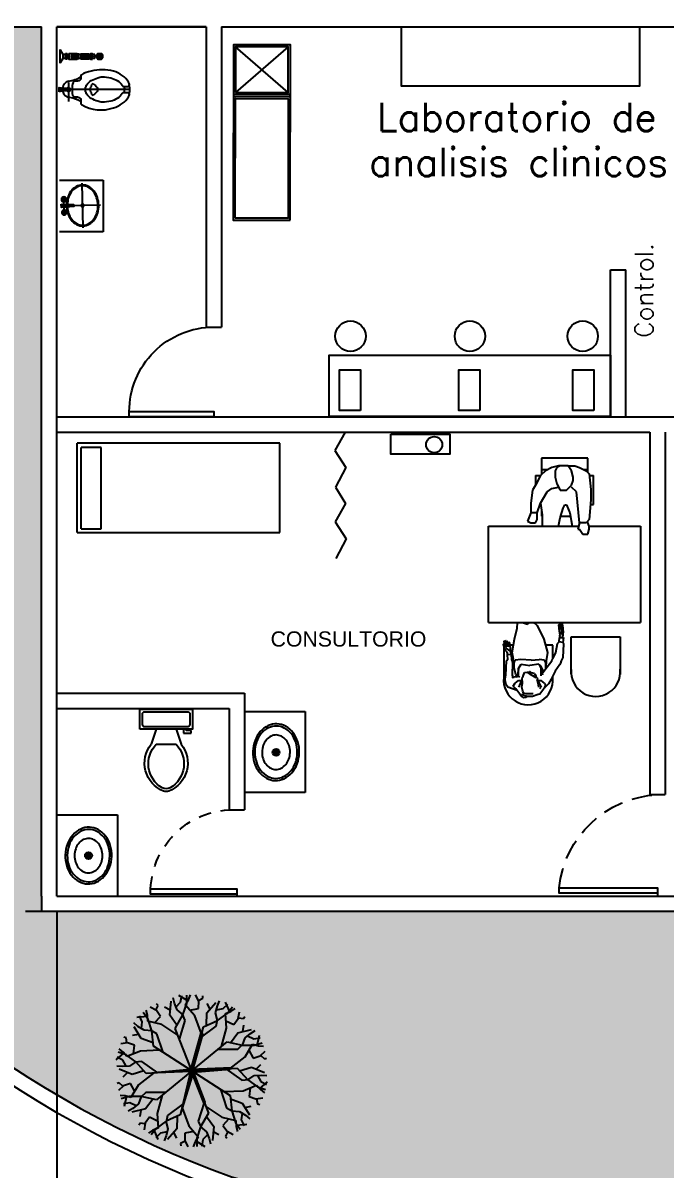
# Model space of a CAD drawing. Header units: millimetres. Extents: x -1615 to -538, y 177 to 397.
# Drawn here: x -808.91 to -802.57, y 243.44 to 254.74 of the extents above; entities that cross this region are included whole.
import ezdxf
from ezdxf.enums import TextEntityAlignment as Align

# ---------------------------------------------------------------- set-up
doc = ezdxf.new("R2010")
doc.units = ezdxf.units.MM
for name, pattern in [('DASHDOT', [1, 0.5, -0.25, 0, -0.25]), ('HIDDEN2', [0.1875, 0.125, -0.0625]), ('OCULTA2', [0.3, 0.2, -0.1])]:
    doc.linetypes.add(name, pattern=pattern)
for name, color, linetype in [('010', 6, 'Continuous'), ('AUX', 8, 'Continuous'), ('EJES', 4, 'DASHDOT'), ('LOCALES', 2, 'Continuous'), ('MOB', 7, 'Continuous'), ('MUEB', 251, 'Continuous'), ('MUEBLES', 9, 'Continuous'), ('MUROS', 1, 'Continuous'), ('MUROS2', 9, 'Continuous'), ('P-1', 1, 'Continuous'), ('TEX', 2, 'Continuous'), ('VENT', 4, 'Continuous')]:
    doc.layers.add(name, color=color, linetype=linetype)
doc.layers.add('nom-esp', color=7, linetype='Continuous', lineweight=20)
doc.styles.add('ROMANS', font='ROMANS.shx')
doc.styles.get("Standard").update_dxf_attribs({"font": 'stylu.ttf'})

# ---------------------------------------------------------------- blocks, each defined once
blk = doc.blocks.new('OVALIN')
for p, q in [((0, -0.482), (0, 0)), ((0.11, -0.04), (-0.11, -0.04)), ((0.27, -0.267), (-0.27, -0.267))]:
    blk.add_line(p, q)
blk.add_lwpolyline([(0.017, -0.071, -0.057947), (0.094, -0.084, -0.080358), (0.171, -0.123, -0.109726), (0.229, -0.189, -0.129522), (0.25, -0.266, -0.129491), (0.229, -0.343, -0.109705), (0.171, -0.409, -0.080358), (0.094, -0.448, -0.070455), (0, -0.462, -0.070437), (-0.094, -0.448, -0.080344), (-0.171, -0.409, -0.109805), (-0.23, -0.343, -0.12938), (-0.25, -0.266, -0.129412), (-0.23, -0.189, -0.109828), (-0.171, -0.123, -0.080344), (-0.094, -0.084, -0.058052), (-0.017, -0.071, -0.05693)], format="xyb")
at = {"elevation": 0.472}
blk.add_lwpolyline([(0.016, -0.081, -0.057902), (0.091, -0.094, -0.080358), (0.165, -0.131, -0.109781), (0.221, -0.194, -0.129604), (0.24, -0.266, -0.129578), (0.221, -0.338, -0.109763), (0.165, -0.401, -0.080358), (0.091, -0.438, -0.070455), (0, -0.452, -0.070437), (-0.091, -0.438, -0.080344), (-0.165, -0.401, -0.109849), (-0.221, -0.338, -0.129486), (-0.24, -0.266, -0.129512), (-0.221, -0.194, -0.109867), (-0.165, -0.131, -0.080344), (-0.091, -0.094, -0.058006), (-0.016, -0.081, -0.05693)], format="xyb", dxfattribs=at)
for points in [[(-0.105, -0.04, 0.119733), (-0.08, -0.065, 0.119733), (-0.055, -0.04, 0.119733), (-0.08, -0.014, 0.119733)], [(0.105, -0.04, -0.119733), (0.08, -0.065, -0.119733), (0.055, -0.04, -0.119733), (0.08, -0.014, -0.119733)]]:
    blk.add_lwpolyline(points, format="xyb", close=True)
blk.add_lwpolyline([(-0.02, -0.007), (-0.013, -0.157), (0.012, -0.157), (0.02, -0.007)], close=True)
for centre, radius in [((-0.08, -0.04), 0.03), ((-0.08, -0.04), 0.00268), ((0.08, -0.04), 0.03), ((0.08, -0.04), 0.00268), ((0, -0.266, 0.472), 0.0157)]:
    blk.add_circle(centre, radius)
blk = doc.blocks.new('tree_pl01')
at = {"layer": '010'}
for p, q in [((-0.65, 1.67), (-0.625, 1.849)), ((-0.407, 1.786), (-0.492, 1.891)), ((-0.333, 1.709), (-0.405, 1.916)), ((-0.383, 1.766), (-0.201, 1.975)), ((-0.192, 1.794), (-0.272, 1.946)), ((-0.026, 1.814), (-0.039, 1.955)), ((-0.039, 1.625), (-0.026, 1.814)), ((0.182, 1.555), (0.038, 1.891)), ((0.397, 1.892), (0.417, 1.947)), ((0.49, 1.793), (0.397, 1.892)), ((0.478, 1.781), (0.603, 1.912)), ((0.742, 1.733), (0.735, 1.868)), ((0.757, 1.627), (0.82, 1.837)), ((-1.077, 1.4), (-1.17, 1.507)), ((-0.87, 1.38), (-0.843, 1.545)), ((-0.78, 1.712), (-0.796, 1.768)), ((-0.647, 1.687), (-0.78, 1.712)), ((-0.589, 1.488), (-0.65, 1.67)), ((-0.359, 1.515), (-0.589, 1.488)), ((-0.434, 1.336), (-0.286, 1.687)), ((-0.286, 1.687), (-0.407, 1.786)), ((-0.148, 1.454), (-0.333, 1.709)), ((-0.034, 1.707), (-0.192, 1.794)), ((-0.149, 1.456), (-0.039, 1.625)), ((0.086, 1.243), (0.182, 1.555)), ((0.13, 1.676), (0.248, 1.794)), ((0.42, 1.599), (0.478, 1.781)), ((0.623, 1.485), (0.42, 1.599)), ((0.456, 1.384), (0.782, 1.582)), ((0.782, 1.582), (0.742, 1.733)), ((0.75, 1.702), (1.02, 1.764)), ((0.757, 1.312), (0.757, 1.627)), ((0.921, 1.613), (0.946, 1.782)), ((0.998, 1.449), (0.921, 1.613)), ((0.946, 1.386), (1.067, 1.532)), ((1.067, 1.532), (1.14, 1.653)), ((1.083, 1.2), (1.164, 1.556)), ((-1.263, 1.135), (-1.444, 1.26)), ((-1.199, 1.286), (-1.353, 1.362)), ((-1.337, 1.152), (-1.313, 1.427)), ((-1.02, 1.309), (-1.199, 1.286)), ((-0.976, 1.24), (-1.077, 1.4)), ((-0.757, 1.313), (-1.07, 1.5)), ((-0.965, 1.038), (-0.976, 1.24)), ((-0.651, 1.004), (-0.757, 1.313)), ((-0.456, 0.834), (-0.434, 1.336)), ((-0.161, 1.297), (-0.138, 1.473)), ((0.137, 0.879), (-0.161, 1.297)), ((0.154, 1.181), (-0.148, 1.454)), ((0.143, 0.991), (0.456, 1.384)), ((0.654, 1.192), (0.776, 1.321)), ((0.757, 1.313), (0.946, 1.386)), ((0.841, 0.914), (0.757, 1.312)), ((1.112, 1.328), (1.277, 1.354)), ((1.302, 1.095), (1.455, 1.208)), ((1.455, 1.346), (1.504, 1.378)), ((1.472, 1.211), (1.455, 1.346)), ((1.455, 1.208), (1.634, 1.24)), ((-1.627, 0.874), (-1.673, 0.91)), ((-1.504, 0.932), (-1.627, 0.874)), ((-1.496, 0.917), (-1.582, 1.076)), ((-1.369, 1.153), (-1.499, 1.188)), ((-1.341, 0.806), (-1.496, 0.917)), ((-1.213, 1.145), (-1.369, 1.153)), ((-1.17, 0.963), (-1.341, 0.806)), ((-0.964, 1.038), (-1.263, 1.135)), ((-1.126, 0.773), (-1.213, 1.145)), ((-0.882, 0.903), (-0.967, 1.058)), ((-0.559, 0.994), (-0.964, 1.038)), ((-0.396, 0.739), (-0.882, 0.903)), ((0.086, -0.01), (-0.559, 0.994)), ((0.086, -0.01), (0.154, 1.181)), ((0.086, -0.01), (0.841, 0.914)), ((0.649, 0.679), (0.654, 1.192)), ((0.721, 0.766), (1.205, 0.9)), ((0.822, 1.003), (1.083, 1.2)), ((1.205, 0.9), (1.585, 0.868)), ((1.399, 0.884), (1.302, 1.095)), ((1.406, 0.665), (1.591, 0.919)), ((1.585, 0.868), (1.641, 1.014)), ((1.591, 0.919), (1.765, 1.052)), ((1.63, 0.984), (1.884, 0.876)), ((1.641, 1.014), (1.715, 1.127)), ((1.715, 0.812), (1.835, 0.934)), ((-1.504, 0.553), (-1.58, 0.702)), ((-0.849, 0.354), (-1.126, 0.773)), ((0.947, 0.216), (1.252, 0.628)), ((1.239, 0.293), (1.406, 0.665)), ((1.252, 0.628), (1.427, 0.661)), ((1.407, 0.666), (1.602, 0.614)), ((1.602, 0.614), (1.786, 0.66)), ((1.604, 0.382), (1.879, 0.623)), ((1.681, 0.634), (1.715, 0.812)), ((1.786, 0.66), (1.916, 0.716)), ((-1.748, 0.094), (-1.891, 0.331)), ((-1.684, 0.447), (-1.822, 0.479)), ((-1.373, 0.565), (-1.737, 0.532)), ((-1.584, 0.407), (-1.716, 0.284)), ((-1.508, 0.377), (-1.684, 0.447)), ((-1.381, 0.22), (-1.508, 0.377)), ((-1.026, 0.423), (-1.379, 0.221)), ((-1.106, 0.378), (-1.373, 0.565)), ((-0.744, 0.314), (-1.233, 0.16)), ((0.086, -0.01), (-1.026, 0.423)), ((1.277, 0.377), (1.604, 0.382)), ((1.703, 0.469), (1.851, 0.393)), ((-1.775, 0.076), (-1.901, 0.028)), ((-1.679, 0.123), (-1.898, 0.118)), ((-1.716, 0.284), (-1.885, 0.254)), ((-1.643, 0.161), (-1.775, 0.076)), ((-1.379, 0.221), (-1.679, 0.123)), ((-1.355, -0.088), (-1.643, 0.161)), ((-1.502, 0.039), (-1.548, -0.188)), ((-1.233, 0.16), (-1.394, 0.236)), ((0.086, -0.01), (1.239, 0.293)), ((1.055, 0.245), (1.526, 0.069)), ((1.526, 0.069), (1.814, -0.181)), ((1.673, -0.059), (1.719, 0.169)), ((1.719, 0.169), (1.91, 0.17)), ((1.91, 0.17), (2.073, 0.092)), ((1.925, 0.163), (1.99, 0.282)), ((1.99, 0.282), (2.049, 0.28)), ((-1.739, -0.19), (-1.902, -0.111)), ((-1.819, -0.301), (-1.878, -0.299)), ((-1.754, -0.182), (-1.819, -0.301)), ((-1.548, -0.188), (-1.739, -0.19)), ((-0.884, -0.264), (-1.355, -0.088)), ((-0.776, -0.236), (-1.081, -0.648)), ((0.086, -0.01), (-1.068, -0.313)), ((0.086, -0.01), (-0.67, -0.933)), ((0.086, -0.01), (0.017, -1.201)), ((0.019, -0.989), (0.1, -0.013)), ((0.063, -0.05), (0.019, -0.989)), ((0.086, -0.01), (1.197, -0.443)), ((0.086, -0.01), (0.73, -1.013)), ((0.915, -0.333), (1.404, -0.18)), ((1.197, -0.443), (1.55, -0.24)), ((1.404, -0.18), (1.565, -0.255)), ((1.55, -0.24), (1.85, -0.143)), ((1.552, -0.24), (1.679, -0.396)), ((1.814, -0.181), (1.946, -0.096)), ((1.85, -0.143), (2.069, -0.138)), ((1.887, -0.303), (2.056, -0.274)), ((1.919, -0.113), (2.062, -0.35)), ((1.946, -0.096), (2.072, -0.047)), ((-1.433, -0.402), (-1.708, -0.642)), ((-1.532, -0.489), (-1.68, -0.413)), ((-1.106, -0.397), (-1.433, -0.402)), ((-1.068, -0.313), (-1.235, -0.684)), ((1.02, -0.374), (1.297, -0.793)), ((1.277, -0.397), (1.544, -0.585)), ((1.544, -0.585), (1.908, -0.552)), ((1.675, -0.573), (1.751, -0.722)), ((1.679, -0.396), (1.855, -0.467)), ((1.755, -0.427), (1.887, -0.303)), ((1.855, -0.467), (1.993, -0.499)), ((-1.615, -0.68), (-1.745, -0.735)), ((-1.459, -1.004), (-1.713, -0.896)), ((-1.544, -0.831), (-1.664, -0.954)), ((-1.431, -0.633), (-1.615, -0.68)), ((-1.51, -0.653), (-1.544, -0.831)), ((-1.414, -0.888), (-1.47, -1.034)), ((-1.236, -0.685), (-1.431, -0.633)), ((-1.235, -0.684), (-1.42, -0.939)), ((-1.034, -0.92), (-1.414, -0.888)), ((-1.081, -0.648), (-1.256, -0.681)), ((-0.55, -0.786), (-1.034, -0.92)), ((-0.478, -0.699), (-0.483, -1.211)), ((0.034, -0.899), (0.332, -1.316)), ((0.567, -0.759), (1.053, -0.922)), ((0.627, -0.854), (0.605, -1.356)), ((1.297, -0.793), (1.384, -1.164)), ((1.341, -0.983), (1.512, -0.825)), ((1.512, -0.825), (1.667, -0.936)), ((1.675, -0.951), (1.798, -0.894)), ((1.798, -0.894), (1.844, -0.93)), ((-1.42, -0.939), (-1.594, -1.072)), ((-1.47, -1.034), (-1.544, -1.147)), ((-1.131, -1.114), (-1.284, -1.228)), ((-1.228, -0.904), (-1.131, -1.114)), ((-0.651, -1.023), (-0.912, -1.219)), ((-0.67, -0.933), (-0.586, -1.332)), ((0.028, -1.011), (-0.285, -1.404)), ((0.73, -1.013), (1.135, -1.057)), ((0.822, -1.023), (0.928, -1.332)), ((1.053, -0.922), (1.138, -1.078)), ((1.135, -1.057), (1.434, -1.154)), ((1.136, -1.058), (1.147, -1.259)), ((1.384, -1.164), (1.54, -1.173)), ((1.434, -1.154), (1.615, -1.279)), ((1.508, -1.171), (1.484, -1.447)), ((1.54, -1.173), (1.67, -1.208)), ((1.667, -0.936), (1.753, -1.096)), ((-1.284, -1.228), (-1.463, -1.26)), ((-1.284, -1.365), (-1.333, -1.398)), ((-1.301, -1.231), (-1.284, -1.365)), ((-0.941, -1.348), (-1.106, -1.374)), ((-0.912, -1.219), (-0.993, -1.576)), ((-0.775, -1.406), (-0.896, -1.551)), ((-0.827, -1.468), (-0.75, -1.632)), ((-0.586, -1.333), (-0.775, -1.406)), ((-0.285, -1.404), (-0.611, -1.601)), ((-0.483, -1.211), (-0.605, -1.341)), ((-0.586, -1.332), (-0.586, -1.646)), ((0.085, -1.262), (-0.011, -1.575)), ((0.017, -1.201), (0.319, -1.474)), ((0.32, -1.475), (0.21, -1.645)), ((0.332, -1.316), (0.309, -1.493)), ((0.319, -1.474), (0.504, -1.729)), ((0.605, -1.356), (0.457, -1.707)), ((0.928, -1.332), (1.241, -1.52)), ((1.041, -1.4), (1.014, -1.565)), ((1.147, -1.259), (1.248, -1.42)), ((1.191, -1.328), (1.37, -1.306)), ((1.248, -1.42), (1.341, -1.526)), ((1.37, -1.306), (1.524, -1.382)), ((-0.896, -1.551), (-0.969, -1.672)), ((-0.579, -1.722), (-0.849, -1.784)), ((-0.75, -1.632), (-0.775, -1.802)), ((-0.586, -1.646), (-0.649, -1.856)), ((-0.611, -1.601), (-0.571, -1.753)), ((-0.571, -1.753), (-0.564, -1.887)), ((-0.452, -1.505), (-0.249, -1.618)), ((-0.249, -1.618), (-0.307, -1.8)), ((0.041, -1.696), (-0.077, -1.814)), ((-0.011, -1.575), (0.133, -1.911)), ((0.21, -1.645), (0.197, -1.834)), ((0.205, -1.726), (0.363, -1.814)), ((0.554, -1.786), (0.372, -1.994)), ((0.457, -1.707), (0.578, -1.806)), ((0.504, -1.729), (0.576, -1.936)), ((0.53, -1.535), (0.76, -1.508)), ((0.76, -1.508), (0.821, -1.689)), ((0.821, -1.689), (0.796, -1.868)), ((0.818, -1.706), (0.951, -1.732)), ((0.951, -1.732), (0.967, -1.787)), ((-0.307, -1.8), (-0.432, -1.931)), ((-0.319, -1.813), (-0.226, -1.912)), ((-0.226, -1.912), (-0.246, -1.966)), ((0.197, -1.834), (0.21, -1.975)), ((0.363, -1.814), (0.443, -1.965)), ((0.578, -1.806), (0.663, -1.91))]:
    blk.add_line(p, q, dxfattribs=at)
for points in [[(0.119, 0.883), (0.038, 0.025), (0, -1.058)], [(0.05, -1.015), (0.125, -0.05), (1.059, 0.238), (0.107, 0.013), (0.138, 0.889)], [(0, 0), (-0.946, -0.263), (-0.864, -0.288), (0.069, -0.032)], [(0.194, -0.032), (0.939, -0.326), (0.902, -0.357), (0.125, -0.063)]]:
    blk.add_lwpolyline(points, dxfattribs=at)
blk = doc.blocks.new('HJSFLHSDGJHISDKGBGJKFAD')
at = {"layer": 'EJES', "color": 2, "ltscale": 6}
for p, q in [((1073.84, 168.39), (1165.042, 168.39)), ((1092.449, 168.39), (1092.449, 141.621))]:
    blk.add_line(p, q, dxfattribs=at)
blk = doc.blocks.new('A$C31F15ED4')
at = {"layer": 'VENT'}
blk.add_line((0, 0.03), (0, 0), dxfattribs=at)
blk.add_lwpolyline([(0, 0.03), (0.97, 0.03), (0.97, 0.08), (0, 0.08)], close=True, dxfattribs=at)
at = {"layer": 'VENT', "linetype": 'OCULTA2'}
blk.add_arc((-0.051, -0.025), 1.026, 5.8587, 87.1721, dxfattribs=at)
blk = doc.blocks.new('Sink - Oval top')
for p, q in [((-1, 0), (1, 0)), ((0, 1), (0, -1))]:
    blk.add_line(p, q)
at = {"linetype": 'Continuous'}
for points in [[(-12.23, 0.39, 0.117634), (-11.46, -3.36, 0.104469), (-8.88, -6.8, 0.090016), (-5.08, -9.07, 0.08192), (-0.32, -10.02, 0.08192), (4.49, -9.38, 0.090016), (8.42, -7.36, 0.104469), (11.22, -4.09, 0.117634), (12.23, -0.39, 0.117634), (11.46, 3.36, 0.104469), (8.88, 6.8, 0.090016), (5.08, 9.07, 0.08192), (0.32, 10.02, 0.08192), (-4.49, 9.38, 0.090016), (-8.42, 7.36, 0.104469), (-11.22, 4.09, 0.117634)], [(-11.29, 0.16, 0.118622), (-10.52, -3.25, 0.104678), (-8.07, -6.36, 0.089562), (-4.54, -8.37, 0.081185), (-0.13, -9.15, 0.081185), (4.3, -8.49, 0.089562), (7.89, -6.58, 0.104678), (10.42, -3.55, 0.118622), (11.29, -0.16, 0.118622), (10.52, 3.25, 0.104678), (8.07, 6.36, 0.089562), (4.54, 8.37, 0.081185), (0.13, 9.15, 0.081185), (-4.3, 8.49, 0.089562), (-7.89, 6.58, 0.104678), (-10.42, 3.55, 0.118622)], [(-7.42, 0.08, 0.118283), (-6.91, -2.17, 0.104607), (-5.29, -4.21, 0.089718), (-2.97, -5.53, 0.081436), (-0.07, -6.04, 0.081436), (2.84, -5.59, 0.089718), (5.2, -4.33, 0.104607), (6.86, -2.32, 0.118283), (7.42, -0.08, 0.118283), (6.91, 2.17, 0.104607), (5.29, 4.21, 0.089718), (2.97, 5.53, 0.081436), (0.07, 6.04, 0.081436), (-2.84, 5.59, 0.089718), (-5.2, 4.33, 0.104607), (-6.86, 2.32, 0.118283)]]:
    blk.add_lwpolyline(points, format="xyb", close=True, dxfattribs=at)
for radius in [1.5, 1]:
    blk.add_circle((0, 0), radius)
blk = doc.blocks.new('Toilet - top')
for p, q in [((9.5, -6), (9.5, -2)), ((-10, -8.5), (-8, -8.5)), ((-10, -9.5), (-10, -8.5)), ((-8, -8.5), (-8, -8)), ((-7, -8), (-7, -9.5)), ((-4, -8), (-6, -14)), ((4, -8), (6, -14)), ((-7, -9.5), (-10, -9.5)), ((4, -14), (-4, -14))]:
    blk.add_line(p, q)
blk.add_lwpolyline([(10.5, -8), (10.5, 0), (-10.5, 0), (-10.5, -8)], close=True)
for points in [[(-9.5, -2), (-9.5, -6)], [(8.5, -1), (-8.5, -1)], [(-8.5, -7), (8.5, -7)]]:
    blk.add_lwpolyline(points)
for centre, radius, start, end in [((-8.62, -1.88), 0.884, 81.8699, 188.1301), ((8.62, -1.88), 0.884, 351.8699, 98.1301), ((-8.62, -6.12), 0.884, 171.8699, 278.1301), ((8.62, -6.12), 0.884, 261.8699, 8.1301), ((3.52, -21.58), 12.17, 141.4691, 247.9714), ((4.2, -21.82), 11.33, 136.3677, 238.9468), ((-3.52, -21.58), 12.17, 292.0284, 38.5307), ((-4.2, -21.82), 11.33, 301.053, 43.6321), ((0, -27.88), 4, 245.7318, 294.2682), ((0, -29), 4, 254.8605, 285.1395)]:
    blk.add_arc(centre, radius, start, end)
blk = doc.blocks.new('A$C3FDD2C79')
at = {"layer": 'VENT'}
blk.add_line((0, 0.02), (0, 0), dxfattribs=at)
blk.add_lwpolyline([(0, 0.02), (0.85, 0.02), (0.85, 0.07), (0, 0.07)], close=True, dxfattribs=at)
at = {"layer": 'VENT', "linetype": 'HIDDEN2'}
blk.add_arc((0.035, 0.036), 0.815, 2.3785, 92.4407, dxfattribs=at)

msp = doc.modelspace()

# ---------------------------------------------------------------- hatches: boundary and pattern name
at = {"layer": 'MOB'}
h = msp.add_hatch(dxfattribs=at)
h.set_pattern_fill('AR-SAND', color=3, scale=0.03, style=0)
h.set_pattern_definition([(37.5, (-1402.8785, 253.7085), (-0.048001, 1.4682397), [0, -1.15824, 0, -1.2954, 0, -1.23825]), (7.5, (-1402.8785, 253.7085), (1.34857, 2.1504753), [0, -0.62484, 0, -1.04394, 0, -0.40005]), (327.5, (-1403.8158, 253.7085), (2.372977, 0.0043116), [0, -0.381, 0, -1.3716, 0, -1.7907]), (317.5, (-1403.8158, 253.7085), (2.2906694, 0.668788), [0, -0.1905, 0, -0.89916, 0, -1.0287])])
h.paths.add_polyline_path([(-758.837, 347.215), (-812.758, 335.518), (-812.758, 334.673), (-803.9, 334.673), (-803.9, 329.947), (-799.313, 325.307), (-782.89, 325.307), (-782.89, 328.837), (-770.72, 328.837), (-770.72, 325.456), (-758.098, 325.456), (-758.098, 303.87), (-760.597, 303.87), (-760.597, 297.006), (-760.508, 297.006), (-760.508, 296.905), (-758.397, 296.905), (-758.397, 296.975), (-757.997, 296.975), (-757.997, 296.575), (-758.097, 296.575), (-758.097, 283.471), (-757.975, 283.471), (-757.975, 283.071), (-758.375, 283.071), (-758.375, 283.155), (-760.375, 283.155), (-760.375, 283.044), (-760.597, 283.044), (-760.597, 279.854), (-760.455, 279.854), (-760.455, 279.705), (-746.972, 279.705), (-746.972, 272.855), (-749.274, 272.855), (-749.274, 265.205), (-745.307, 265.205), (-745.307, 253.28), (-736.306, 250.855), (-741.501, 261.951)])
h.paths.add_polyline_path([(-804.753, 325.526), (-813.904, 325.526), (-813.904, 323.04), (-804.753, 323.04, 1)])
h.paths.add_polyline_path([(-793.647, 300.355), (-811.904, 300.355, 0.414214), (-813.754, 298.505), (-813.754, 296.366, 0.414214), (-811.904, 294.516), (-809.75, 294.516), (-812.618, 297.384), (-810.638, 299.364), (-808.978, 297.704), (-806.998, 299.684), (-805.338, 298.024), (-803.678, 299.684), (-798.51, 294.516), (-796.147, 294.516), (-796.147, 296.613), (-796.208, 296.613), (-796.208, 297.013), (-795.808, 297.013), (-795.808, 296.905), (-793.688, 296.905), (-793.688, 297.074), (-793.647, 297.074)])
h.paths.add_polyline_path([(-803.388, 289.162), (-812.035, 289.162, 1), (-812.035, 285.962), (-803.388, 285.962, 1)])
h.paths.add_polyline_path([(-799.655, 280.258, 0.414214), (-800.005, 280.608), (-808.772, 280.608), (-808.772, 279.83), (-808.372, 279.83), (-808.372, 279.73), (-805.772, 279.73), (-805.772, 279.83), (-805.372, 279.83), (-805.372, 279.73), (-802.772, 279.73), (-802.772, 279.83), (-802.372, 279.83), (-802.372, 279.73), (-799.772, 279.73), (-799.772, 279.83), (-799.655, 279.83)], flags=17)
h.paths.add_polyline_path([(-808.722, 254.706), (-812.247, 254.706), (-812.247, 274.904), (-810.647, 274.904), (-810.647, 280.608), (-810.904, 280.608, 0.414214), (-813.754, 277.758), (-813.754, 253.219, 0.315329), (-806.85, 243.36), (-785.107, 237.258, 0.496821), (-778.947, 241.928), (-778.947, 245.98), (-808.722, 245.98)])
h.paths.add_polyline_path([(-753.647, 257.705), (-763.747, 257.705), (-763.747, 261.081), (-765.147, 261.081), (-765.147, 257.78, -1), (-770.297, 257.78), (-770.297, 261.081), (-772.147, 261.08), (-772.147, 257.774, 0.413999), (-767.725, 253.355), (-753.647, 253.355)], flags=17)
h.paths.add_polyline_path([(-754.727, 229.822, 0.978274), (-755.051, 228.667), (-737.051, 223.615), (-736.65, 225.175)])
h = msp.add_hatch(dxfattribs=at)
h.set_pattern_fill('GRASS', color=3, scale=0.05, style=0)
h.set_pattern_definition([(90, (-1505.3727, 255.352), (-0.898025, 0.898025), [0.238125, -1.557925]), (45, (-1505.3727, 255.352), (-0.8980256, 0.8980256), [0.238125, -1.031875]), (135, (-1505.3727, 255.352), (-0.8980256, -0.8980256), [0.238125, -1.031875])])
h.paths.add_polyline_path([(-758.837, 347.215), (-812.758, 335.518), (-812.758, 334.673), (-803.9, 334.673), (-803.9, 329.947), (-799.313, 325.307), (-782.89, 325.307), (-782.89, 328.837), (-770.72, 328.837), (-770.72, 325.456), (-758.098, 325.456), (-758.098, 303.87), (-760.597, 303.87), (-760.597, 297.006), (-760.508, 297.006), (-760.508, 296.905), (-758.397, 296.905), (-758.397, 296.975), (-757.997, 296.975), (-757.997, 296.575), (-758.097, 296.575), (-758.097, 283.471), (-757.975, 283.471), (-757.975, 283.071), (-758.375, 283.071), (-758.375, 283.155), (-760.375, 283.155), (-760.375, 283.044), (-760.597, 283.044), (-760.597, 279.854), (-760.455, 279.854), (-760.455, 279.705), (-746.972, 279.705), (-746.972, 272.855), (-749.274, 272.855), (-749.274, 265.205), (-745.307, 265.205), (-745.307, 253.28), (-736.306, 250.855), (-741.501, 261.951)])
h.paths.add_polyline_path([(-804.753, 325.526), (-813.904, 325.526), (-813.904, 323.04), (-804.753, 323.04, 1)])
h.paths.add_polyline_path([(-793.647, 300.355), (-811.904, 300.355, 0.414214), (-813.754, 298.505), (-813.754, 296.366, 0.414214), (-811.904, 294.516), (-809.75, 294.516), (-812.618, 297.384), (-810.638, 299.364), (-808.978, 297.704), (-806.998, 299.684), (-805.338, 298.024), (-803.678, 299.684), (-798.51, 294.516), (-796.147, 294.516), (-796.147, 296.613), (-796.208, 296.613), (-796.208, 297.013), (-795.808, 297.013), (-795.808, 296.905), (-793.688, 296.905), (-793.688, 297.074), (-793.647, 297.074)])
h.paths.add_polyline_path([(-803.388, 289.162), (-812.035, 289.162, 1), (-812.035, 285.962), (-803.388, 285.962, 1)])
h.paths.add_polyline_path([(-799.655, 280.258, 0.414214), (-800.005, 280.608), (-808.772, 280.608), (-808.772, 279.83), (-808.372, 279.83), (-808.372, 279.73), (-805.772, 279.73), (-805.772, 279.83), (-805.372, 279.83), (-805.372, 279.73), (-802.772, 279.73), (-802.772, 279.83), (-802.372, 279.83), (-802.372, 279.73), (-799.772, 279.73), (-799.772, 279.83), (-799.655, 279.83)], flags=17)
h.paths.add_polyline_path([(-808.722, 254.706), (-812.247, 254.706), (-812.247, 274.904), (-810.647, 274.904), (-810.647, 280.608), (-810.904, 280.608, 0.414214), (-813.754, 277.758), (-813.754, 253.219, 0.315329), (-806.85, 243.36), (-785.107, 237.258, 0.496821), (-778.947, 241.928), (-778.947, 245.98), (-808.722, 245.98)])
h.paths.add_polyline_path([(-753.647, 257.705), (-763.747, 257.705), (-763.747, 261.081), (-765.147, 261.081), (-765.147, 257.78, -1), (-770.297, 257.78), (-770.297, 261.081), (-772.147, 261.08), (-772.147, 257.774, 0.413999), (-767.725, 253.355), (-753.647, 253.355)], flags=17)
h.paths.add_polyline_path([(-754.727, 229.822, 0.978274), (-755.051, 228.667), (-737.051, 223.615), (-736.65, 225.175)])

# ---------------------------------------------------------------- linework, layer by layer
for p, q in [((-806.288, 254.506), (-806.809, 254.057)), ((-806.289, 254.056), (-806.808, 254.507))]:
    msp.add_line(p, q)
for points in [[(-803.109, 250.862), (-805.884, 250.862), (-805.884, 251.465), (-803.109, 251.465)], [(-805.577, 250.921), (-805.783, 250.921), (-805.783, 251.321), (-805.577, 251.321)], [(-804.399, 250.921), (-804.606, 250.921), (-804.606, 251.321), (-804.399, 251.321)], [(-803.274, 250.921), (-803.48, 250.921), (-803.48, 251.321), (-803.274, 251.321)]]:
    msp.add_lwpolyline(points, close=True)
for centre in [(-805.675, 251.653), (-804.497, 251.653), (-803.384, 251.653)]:
    msp.add_circle(centre, 0.15)
at = {"layer": 'AUX', "color": 7}
for points in [[(-799.505, 279.83), (-799.505, 280.258, 0.414214), (-800.005, 280.758), (-810.904, 280.758, 0.414214), (-813.904, 277.758), (-813.904, 253.219, 0.315476), (-806.896, 243.217), (-785.148, 237.114, 0.496821), (-778.797, 241.928), (-778.797, 245.98)], [(-799.655, 279.83), (-799.655, 280.258, 0.414214), (-800.005, 280.608), (-810.904, 280.608, 0.414214), (-813.754, 277.758), (-813.754, 253.219, 0.315329), (-806.85, 243.36), (-785.107, 237.258, 0.496821), (-778.947, 241.928), (-778.947, 245.98)]]:
    msp.add_lwpolyline(points, format="xyb", dxfattribs=at)
at = {"layer": 'MOB'}
for p, q in [((-803.109, 252.306), (-802.959, 252.306)), ((-803.109, 250.862), (-803.109, 252.306)), ((-802.959, 250.862), (-802.959, 252.306))]:
    msp.add_line(p, q, dxfattribs=at)
for points in [[(-805.173, 254.706), (-802.825, 254.706), (-802.825, 254.119), (-805.173, 254.119)], [(-806.271, 252.796), (-806.268, 254.526), (-806.828, 254.527), (-806.831, 252.797)], [(-806.809, 254.057), (-806.289, 254.056), (-806.288, 254.506), (-806.808, 254.507)], [(-806.811, 252.817), (-806.809, 253.997), (-806.289, 253.996), (-806.291, 252.816)]]:
    msp.add_lwpolyline(points, close=True, dxfattribs=at)
msp.add_lwpolyline([(-806.829, 254.037), (-806.829, 254.017), (-806.269, 254.016), (-806.269, 254.036), (-806.829, 254.037)], dxfattribs=at)
at = {"layer": 'MUEB'}
for p, q in [((-805.726, 250.706), (-805.829, 250.526)), ((-806.372, 250.597), (-808.372, 250.597)), ((-808.372, 249.717), (-808.372, 250.597)), ((-808.133, 250.554), (-808.333, 250.554)), ((-808.333, 249.754), (-808.333, 250.554)), ((-808.133, 249.754), (-808.133, 250.554)), ((-806.372, 249.717), (-806.372, 250.597)), ((-805.829, 250.526), (-805.72, 250.358)), ((-803.335, 250.45), (-803.791, 250.45)), ((-803.791, 250.45), (-803.791, 250.287)), ((-803.335, 250.31), (-803.335, 250.45)), ((-805.72, 250.358), (-805.823, 250.165)), ((-803.752, 250.326), (-803.801, 250.278)), ((-803.733, 250.336), (-803.791, 250.336)), ((-803.688, 250.358), (-803.752, 250.326)), ((-803.624, 250.374), (-803.688, 250.358)), ((-803.64, 250.358), (-803.656, 250.326)), ((-803.656, 250.326), (-803.656, 250.262)), ((-803.608, 250.374), (-803.64, 250.358)), ((-803.528, 250.374), (-803.624, 250.374)), ((-803.495, 250.326), (-803.528, 250.374)), ((-803.528, 250.374), (-803.463, 250.374)), ((-803.479, 250.262), (-803.495, 250.326)), ((-803.463, 250.374), (-803.415, 250.358)), ((-803.415, 250.358), (-803.351, 250.326)), ((-803.335, 250.336), (-803.371, 250.336)), ((-803.351, 250.326), (-803.319, 250.294)), ((-803.849, 250.279), (-803.8, 250.279)), ((-803.849, 250.279), (-803.849, 250.182)), ((-803.801, 250.278), (-803.849, 250.182)), ((-803.656, 250.262), (-803.64, 250.198)), ((-803.495, 250.182), (-803.479, 250.23)), ((-803.479, 250.23), (-803.479, 250.262)), ((-803.319, 250.294), (-803.303, 250.142)), ((-803.317, 250.279), (-803.278, 250.279)), ((-803.278, 249.994), (-803.278, 250.279)), ((-805.823, 250.165), (-805.723, 250.001)), ((-803.881, 250.133), (-803.897, 250.005)), ((-803.849, 250.182), (-803.881, 250.133)), ((-803.801, 250.005), (-803.736, 250.117)), ((-803.736, 250.117), (-803.688, 250.149)), ((-803.688, 250.149), (-803.624, 250.165)), ((-803.64, 250.198), (-803.608, 250.133)), ((-803.608, 250.133), (-803.544, 250.133)), ((-803.544, 250.133), (-803.495, 250.182)), ((-803.447, 250.117), (-803.495, 250.165)), ((-803.415, 249.812), (-803.447, 250.117)), ((-803.303, 250.142), (-803.303, 250.037)), ((-805.723, 250.001), (-805.827, 249.82)), ((-803.897, 250.005), (-803.897, 249.909)), ((-803.833, 249.909), (-803.801, 250.005)), ((-803.804, 249.994), (-803.799, 249.994)), ((-803.801, 250.005), (-803.784, 249.892)), ((-803.576, 249.957), (-803.56, 249.989)), ((-803.56, 249.989), (-803.544, 249.989)), ((-803.544, 249.989), (-803.511, 249.909)), ((-803.303, 250.037), (-803.319, 249.844)), ((-803.306, 249.994), (-803.278, 249.994)), ((-803.897, 249.909), (-803.929, 249.828)), ((-803.833, 249.909), (-803.897, 249.909)), ((-803.833, 249.844), (-803.833, 249.909)), ((-803.791, 249.941), (-803.791, 249.879)), ((-803.791, 249.879), (-803.784, 249.879)), ((-803.784, 249.892), (-803.784, 249.78)), ((-803.608, 249.86), (-803.576, 249.957)), ((-803.602, 249.879), (-803.506, 249.879)), ((-803.511, 249.909), (-803.488, 249.779)), ((-805.827, 249.82), (-805.717, 249.653)), ((-804.312, 248.829), (-804.312, 249.779)), ((-804.312, 249.779), (-803.423, 249.779)), ((-803.929, 249.828), (-803.897, 249.812)), ((-803.897, 249.812), (-803.849, 249.812)), ((-803.849, 249.812), (-803.833, 249.844)), ((-803.624, 249.78), (-803.608, 249.86)), ((-803.624, 249.779), (-803.624, 249.78)), ((-803.415, 249.812), (-803.431, 249.748)), ((-803.351, 249.812), (-803.415, 249.812)), ((-803.319, 249.844), (-803.351, 249.812)), ((-803.335, 249.812), (-803.335, 249.828)), ((-803.319, 249.78), (-803.335, 249.812)), ((-803.319, 249.748), (-803.319, 249.78)), ((-803.319, 249.779), (-802.815, 249.779)), ((-802.815, 249.779), (-802.815, 248.829)), ((-808.372, 249.717), (-806.372, 249.717)), ((-808.333, 249.754), (-808.133, 249.754)), ((-805.717, 249.653), (-805.82, 249.459)), ((-803.431, 249.748), (-803.415, 249.748)), ((-803.415, 249.748), (-803.383, 249.7)), ((-803.383, 249.7), (-803.335, 249.7)), ((-803.335, 249.7), (-803.319, 249.748)), ((-804.312, 248.829), (-802.815, 248.829)), ((-804.056, 248.664), (-804.03, 248.774)), ((-804.03, 248.774), (-804.026, 248.825)), ((-804.026, 248.825), (-804.017, 248.829)), ((-804.017, 248.829), (-804.017, 248.829)), ((-803.979, 248.829), (-803.929, 248.811)), ((-803.929, 248.811), (-803.906, 248.829)), ((-803.926, 248.829), (-803.919, 248.819)), ((-803.873, 248.829), (-803.856, 248.823)), ((-803.856, 248.823), (-803.832, 248.799)), ((-803.832, 248.799), (-803.767, 248.664)), ((-803.62, 248.805), (-803.617, 248.808)), ((-803.613, 248.744), (-803.62, 248.805)), ((-803.617, 248.808), (-803.611, 248.808)), ((-803.608, 248.708), (-803.613, 248.744)), ((-803.611, 248.816), (-803.606, 248.816)), ((-803.606, 248.759), (-803.611, 248.816)), ((-803.606, 248.825), (-803.6, 248.825)), ((-803.598, 248.758), (-803.606, 248.825)), ((-803.606, 248.816), (-803.604, 248.816)), ((-803.6, 248.825), (-803.596, 248.825)), ((-803.597, 248.816), (-803.591, 248.816)), ((-803.59, 248.755), (-803.597, 248.816)), ((-803.596, 248.825), (-803.594, 248.816)), ((-803.591, 248.816), (-803.587, 248.816)), ((-803.59, 248.754), (-803.588, 248.772)), ((-803.59, 248.755), (-803.59, 248.755)), ((-803.59, 248.729), (-803.59, 248.754)), ((-803.588, 248.772), (-803.583, 248.774)), ((-803.587, 248.816), (-803.581, 248.772)), ((-803.583, 248.774), (-803.58, 248.766)), ((-803.58, 248.766), (-803.58, 248.735)), ((-803.58, 248.759), (-803.576, 248.738)), ((-804.16, 248.644), (-804.156, 248.647)), ((-804.153, 248.601), (-804.16, 248.644)), ((-804.156, 248.647), (-804.15, 248.647)), ((-804.15, 248.647), (-804.138, 248.59)), ((-804.147, 248.648), (-804.144, 248.652)), ((-804.144, 248.618), (-804.147, 248.648)), ((-804.144, 248.652), (-804.138, 248.652)), ((-804.138, 248.652), (-804.126, 248.59)), ((-804.134, 248.64), (-804.13, 248.642)), ((-804.131, 248.621), (-804.134, 248.64)), ((-804.13, 248.642), (-804.124, 248.642)), ((-804.124, 248.642), (-804.114, 248.588)), ((-804.117, 248.63), (-804.114, 248.634)), ((-804.117, 248.605), (-804.117, 248.63)), ((-804.114, 248.634), (-804.107, 248.63)), ((-804.107, 248.63), (-804.1, 248.575)), ((-804.08, 248.534), (-804.056, 248.664)), ((-803.767, 248.664), (-803.731, 248.534)), ((-803.633, 248.623), (-803.617, 248.637)), ((-803.617, 248.637), (-803.612, 248.682)), ((-803.58, 248.631), (-803.617, 248.637)), ((-803.612, 248.682), (-803.583, 248.68)), ((-803.61, 248.697), (-803.608, 248.708)), ((-803.607, 248.681), (-803.61, 248.697)), ((-803.59, 248.729), (-803.608, 248.708)), ((-803.58, 248.704), (-803.583, 248.694)), ((-803.583, 248.694), (-803.583, 248.68)), ((-803.583, 248.68), (-803.575, 248.679)), ((-803.576, 248.738), (-803.58, 248.714)), ((-803.58, 248.704), (-803.58, 248.735)), ((-803.58, 248.734), (-803.58, 248.704)), ((-803.575, 248.679), (-803.58, 248.631)), ((-803.58, 248.631), (-803.573, 248.618)), ((-803.498, 248.32), (-803.498, 248.688)), ((-803.498, 248.688), (-803.014, 248.688)), ((-803.014, 248.688), (-803.014, 248.316)), ((-804.167, 248.61), (-804.165, 248.615)), ((-804.157, 248.581), (-804.167, 248.61)), ((-804.165, 248.615), (-804.161, 248.618)), ((-804.163, 248.6), (-804.163, 248.234)), ((-804.161, 248.618), (-804.153, 248.6)), ((-804.147, 248.551), (-804.157, 248.581)), ((-804.153, 248.606), (-804.156, 248.606)), ((-804.153, 248.6), (-804.146, 248.58)), ((-804.131, 248.536), (-804.147, 248.551)), ((-804.143, 248.574), (-804.097, 248.544)), ((-804.123, 248.513), (-804.131, 248.536)), ((-804.117, 248.606), (-804.117, 248.606)), ((-804.067, 248.606), (-804.104, 248.606)), ((-804.1, 248.575), (-804.097, 248.544)), ((-804.097, 248.544), (-804.096, 248.538)), ((-804.096, 248.538), (-804.093, 248.516)), ((-804.061, 248.43), (-804.08, 248.534)), ((-803.68, 248.606), (-803.751, 248.606)), ((-803.731, 248.534), (-803.748, 248.43)), ((-803.68, 248.47), (-803.68, 248.606)), ((-803.678, 248.471), (-803.65, 248.531)), ((-803.65, 248.531), (-803.633, 248.623)), ((-803.573, 248.618), (-803.58, 248.482)), ((-804.143, 248.309), (-804.136, 248.449)), ((-804.137, 248.436), (-804.136, 248.449)), ((-804.136, 248.449), (-804.124, 248.46)), ((-804.126, 248.513), (-804.086, 248.516)), ((-804.124, 248.46), (-804.126, 248.513)), ((-804.084, 248.456), (-804.086, 248.516)), ((-804.084, 248.456), (-804.077, 248.434)), ((-804.077, 248.434), (-804.08, 248.308)), ((-804.061, 248.383), (-804.066, 248.457)), ((-804.061, 248.43), (-804.05, 248.457)), ((-804.061, 248.383), (-804.061, 248.43)), ((-803.996, 248.462), (-804.05, 248.457)), ((-804.016, 248.376), (-803.99, 248.419)), ((-803.893, 248.457), (-803.996, 248.462)), ((-803.99, 248.419), (-803.905, 248.406)), ((-803.818, 248.419), (-803.905, 248.406)), ((-803.893, 248.457), (-803.815, 248.462)), ((-803.818, 248.419), (-803.794, 248.376)), ((-803.761, 248.457), (-803.815, 248.462)), ((-803.812, 248.407), (-803.799, 248.402)), ((-803.748, 248.43), (-803.761, 248.457)), ((-803.744, 248.457), (-803.748, 248.383)), ((-803.748, 248.383), (-803.748, 248.43)), ((-803.734, 248.392), (-803.69, 248.45)), ((-803.69, 248.45), (-803.687, 248.464)), ((-803.687, 248.464), (-803.678, 248.471)), ((-803.61, 248.413), (-803.655, 248.347)), ((-803.603, 248.429), (-803.61, 248.413)), ((-803.597, 248.449), (-803.603, 248.429)), ((-803.58, 248.482), (-803.597, 248.449)), ((-804.148, 248.271), (-804.143, 248.309)), ((-804.08, 248.308), (-804.073, 248.286)), ((-804.07, 248.288), (-804.059, 248.29)), ((-804.043, 248.315), (-804.061, 248.383)), ((-804.037, 248.292), (-804.059, 248.29)), ((-804.032, 248.294), (-804.043, 248.315)), ((-804.037, 248.292), (-804.022, 248.299)), ((-804.016, 248.365), (-804.03, 248.296)), ((-804.022, 248.299), (-804.009, 248.289)), ((-804.016, 248.365), (-804.016, 248.376)), ((-804.016, 248.339), (-804.016, 248.365)), ((-804.016, 248.295), (-804.016, 248.339)), ((-803.977, 248.288), (-803.973, 248.299)), ((-803.973, 248.299), (-803.959, 248.335)), ((-803.959, 248.335), (-803.932, 248.338)), ((-803.932, 248.338), (-803.892, 248.312)), ((-803.902, 248.318), (-803.932, 248.338)), ((-803.922, 248.332), (-803.918, 248.332)), ((-803.922, 248.332), (-803.918, 248.332)), ((-803.922, 248.332), (-803.922, 248.332)), ((-803.918, 248.332), (-803.91, 248.346)), ((-803.91, 248.346), (-803.902, 248.346)), ((-803.902, 248.346), (-803.892, 248.332)), ((-803.902, 248.318), (-803.892, 248.312)), ((-803.902, 248.318), (-803.848, 248.285)), ((-803.861, 248.326), (-803.892, 248.332)), ((-803.892, 248.312), (-803.855, 248.295)), ((-803.861, 248.326), (-803.853, 248.316)), ((-803.855, 248.295), (-803.842, 248.293)), ((-803.853, 248.316), (-803.848, 248.302)), ((-803.848, 248.302), (-803.847, 248.294)), ((-803.842, 248.293), (-803.835, 248.282)), ((-803.799, 248.402), (-803.788, 248.376)), ((-803.794, 248.365), (-803.794, 248.376)), ((-803.794, 248.339), (-803.794, 248.365)), ((-803.794, 248.365), (-803.782, 248.312)), ((-803.794, 248.301), (-803.794, 248.339)), ((-803.788, 248.376), (-803.773, 248.343)), ((-803.779, 248.335), (-803.734, 248.392)), ((-803.748, 248.383), (-803.752, 248.37)), ((-803.681, 248.295), (-803.695, 248.268)), ((-803.655, 248.347), (-803.681, 248.295)), ((-803.68, 248.238), (-803.68, 248.298)), ((-804.147, 248.243), (-804.148, 248.271)), ((-804.14, 248.213), (-804.147, 248.243)), ((-804.122, 248.191), (-804.14, 248.213)), ((-804.032, 248.159), (-804.122, 248.191)), ((-804.081, 248.282), (-804.07, 248.288)), ((-804.069, 248.201), (-804.054, 248.226)), ((-804.047, 248.177), (-804.069, 248.201)), ((-804.054, 248.226), (-804.051, 248.229)), ((-804.051, 248.229), (-804.017, 248.258)), ((-804.017, 248.258), (-803.985, 248.258)), ((-804.013, 248.191), (-804.003, 248.212)), ((-804.003, 248.212), (-803.987, 248.249)), ((-803.987, 248.234), (-803.985, 248.252)), ((-803.985, 248.256), (-803.98, 248.268)), ((-803.985, 248.252), (-803.985, 248.256)), ((-803.985, 248.192), (-803.983, 248.215)), ((-803.976, 248.152), (-803.985, 248.192)), ((-803.983, 248.215), (-803.977, 248.228)), ((-803.98, 248.268), (-803.977, 248.288)), ((-803.98, 248.258), (-803.98, 248.268)), ((-803.977, 248.249), (-803.98, 248.258)), ((-803.977, 248.228), (-803.977, 248.249)), ((-803.835, 248.282), (-803.831, 248.268)), ((-803.832, 248.249), (-803.831, 248.258)), ((-803.832, 248.249), (-803.825, 248.228)), ((-803.831, 248.258), (-803.831, 248.268)), ((-803.831, 248.258), (-803.825, 248.252)), ((-803.826, 248.258), (-803.795, 248.258)), ((-803.825, 248.252), (-803.818, 248.234)), ((-803.821, 248.215), (-803.825, 248.228)), ((-803.818, 248.192), (-803.821, 248.215)), ((-803.818, 248.234), (-803.805, 248.212)), ((-803.806, 248.179), (-803.795, 248.191)), ((-803.805, 248.212), (-803.795, 248.191)), ((-803.761, 248.229), (-803.795, 248.258)), ((-803.765, 248.177), (-803.752, 248.202)), ((-803.761, 248.229), (-803.758, 248.226)), ((-803.722, 248.222), (-803.761, 248.184)), ((-803.758, 248.226), (-803.752, 248.202)), ((-803.695, 248.268), (-803.722, 248.222)), ((-804.043, 248.174), (-804.047, 248.177)), ((-804.006, 248.122), (-804.043, 248.174)), ((-804.029, 248.159), (-804.032, 248.159)), ((-803.989, 248.098), (-804.006, 248.122)), ((-803.965, 248.084), (-803.989, 248.098)), ((-803.932, 248.097), (-803.987, 248.117)), ((-803.969, 248.131), (-803.976, 248.152)), ((-803.939, 248.124), (-803.969, 248.131)), ((-803.943, 248.09), (-803.965, 248.084)), ((-803.935, 248.097), (-803.943, 248.09)), ((-803.873, 248.124), (-803.939, 248.124)), ((-803.881, 248.097), (-803.932, 248.097)), ((-803.825, 248.117), (-803.881, 248.097)), ((-803.806, 248.122), (-803.825, 248.117)), ((-803.769, 248.174), (-803.806, 248.122)), ((-803.769, 248.174), (-803.765, 248.177)), ((-806.722, 247.95), (-806.122, 247.95)), ((-806.122, 247.95), (-806.122, 247.15)), ((-806.122, 247.15), (-806.722, 247.15)), ((-808.572, 246.93), (-807.972, 246.93)), ((-807.972, 246.93), (-807.972, 246.13))]:
    msp.add_line(p, q, dxfattribs=at)
msp.add_lwpolyline([(-805.278, 250.687), (-804.695, 250.687), (-804.695, 250.489), (-805.278, 250.489)], close=True, dxfattribs=at)
msp.add_circle((-804.849, 250.583), 0.0797, dxfattribs=at)
for centre, radius, start, end in [((-803.56, 251.536), 1.622, 261.8264, 261.8621), ((-803.256, 248.342), 0.243, 174.8093, 6.0877), ((-803.922, 248.26), 0.243, 173.9123, 5.1907)]:
    msp.add_arc(centre, radius, start, end, dxfattribs=at)
at = {"layer": 'MUEBLES'}
msp.add_lwpolyline([(-807.857, 250.909), (-807.023, 250.909), (-807.023, 250.856), (-807.857, 250.856), (-807.857, 250.909, -0.414214), (-807.023, 251.743, -0.414214)], format="xyb", dxfattribs=at)
at = {"layer": 'MUROS'}
for p, q in [((-812.247, 254.706), (-808.722, 254.706)), ((-808.722, 246.13), (-808.722, 254.706)), ((-808.572, 254.706), (-807.098, 254.706)), ((-807.098, 254.706), (-808.572, 254.706)), ((-808.572, 252.474), (-808.572, 254.706)), ((-807.098, 254.706), (-807.098, 251.743)), ((-806.948, 254.706), (-799.497, 254.706)), ((-806.948, 254.706), (-806.948, 251.742)), ((-808.572, 246.13), (-808.572, 254.556)), ((-807.098, 251.743), (-806.948, 251.743)), ((-808.572, 250.856), (-799.64, 250.856)), ((-808.572, 248.13), (-808.572, 250.706)), ((-808.572, 250.706), (-802.722, 250.706)), ((-808.572, 250.706), (-802.722, 250.706)), ((-808.572, 248.13), (-808.572, 250.706)), ((-802.722, 250.706), (-802.722, 247.131)), ((-802.572, 250.706), (-802.572, 247.131)), ((-808.572, 248.13), (-806.722, 248.13)), ((-806.722, 248.13), (-806.722, 246.98)), ((-808.572, 246.13), (-808.572, 247.98)), ((-808.572, 246.856), (-808.572, 247.98)), ((-808.572, 247.98), (-806.872, 247.98)), ((-806.872, 247.98), (-806.872, 246.98)), ((-802.722, 247.131), (-802.572, 247.131)), ((-806.872, 246.98), (-806.722, 246.98)), ((-808.722, 246.13), (-808.722, 245.98)), ((-808.722, 246.13), (-808.722, 245.98)), ((-808.572, 246.13), (-778.647, 246.13)), ((-808.722, 245.98), (-778.647, 245.98)), ((-808.722, 245.98), (-795.995, 245.98))]:
    msp.add_line(p, q, dxfattribs=at)
at = {"layer": 'MUROS2'}
for p, q in [((-808.487, 254.433), (-808.511, 254.433)), ((-808.47, 254.439), (-808.487, 254.439)), ((-808.487, 254.387), (-808.487, 254.439)), ((-808.487, 254.425), (-808.47, 254.425)), ((-808.487, 254.4), (-808.47, 254.4)), ((-808.47, 254.387), (-808.47, 254.439)), ((-808.452, 254.433), (-808.47, 254.433)), ((-808.353, 254.436), (-808.371, 254.436)), ((-808.371, 254.425), (-808.353, 254.425)), ((-808.371, 254.4), (-808.353, 254.4)), ((-808.353, 254.389), (-808.353, 254.436)), ((-808.332, 254.433), (-808.353, 254.433)), ((-808.311, 254.423), (-808.293, 254.434)), ((-808.311, 254.423), (-808.311, 254.402)), ((-808.311, 254.402), (-808.293, 254.391)), ((-808.274, 254.423), (-808.293, 254.434)), ((-808.274, 254.402), (-808.293, 254.391)), ((-808.274, 254.423), (-808.274, 254.402)), ((-808.238, 254.433), (-808.255, 254.433)), ((-808.238, 254.425), (-808.221, 254.425)), ((-808.238, 254.4), (-808.221, 254.4)), ((-808.197, 254.433), (-808.221, 254.433)), ((-808.203, 254.418), (-808.203, 254.408)), ((-808.177, 254.418), (-808.203, 254.418)), ((-808.177, 254.408), (-808.203, 254.408)), ((-808.197, 254.418), (-808.197, 254.433)), ((-808.197, 254.392), (-808.197, 254.408)), ((-808.168, 254.387), (-808.168, 254.438)), ((-808.158, 254.387), (-808.158, 254.439)), ((-808.148, 254.387), (-808.148, 254.439)), ((-808.139, 254.387), (-808.139, 254.439)), ((-808.129, 254.387), (-808.129, 254.438)), ((-808.487, 254.392), (-808.511, 254.392)), ((-808.47, 254.387), (-808.487, 254.387)), ((-808.452, 254.392), (-808.47, 254.392)), ((-808.353, 254.389), (-808.371, 254.389)), ((-808.332, 254.392), (-808.353, 254.392)), ((-808.238, 254.392), (-808.255, 254.392)), ((-808.197, 254.392), (-808.221, 254.392)), ((-807.854, 254.085), (-808.547, 254.085)), ((-808.456, 254.154), (-808.456, 253.968)), ((-808.545, 253.192), (-808.114, 253.192)), ((-808.114, 253.192), (-808.114, 252.683)), ((-808.114, 252.683), (-808.545, 252.683))]:
    msp.add_line(p, q, dxfattribs=at)
for points in [[(-808.511, 254.433), (-808.511, 254.392), (-808.538, 254.348), (-808.538, 254.477)], [(-808.452, 254.439), (-808.452, 254.387), (-808.371, 254.387), (-808.371, 254.439)], [(-808.255, 254.439), (-808.255, 254.387), (-808.332, 254.387), (-808.332, 254.439)], [(-808.221, 254.387), (-808.221, 254.439), (-808.238, 254.439), (-808.238, 254.387)], [(-808.547, 254.065), (-808.547, 254.106), (-808.529, 254.102), (-808.529, 254.069)], [(-808.529, 254.07), (-808.529, 254.101), (-808.524, 254.101), (-808.524, 254.07)]]:
    msp.add_lwpolyline(points, close=True, dxfattribs=at)
for points in [[(-808.164, 254.439, 0.414214), (-808.177, 254.426), (-808.177, 254.4, 0.414214), (-808.164, 254.387), (-808.132, 254.387, 0.414214), (-808.119, 254.4), (-808.119, 254.426, 0.414214), (-808.132, 254.439)], [(-808.336, 254.214), (-808.336, 254.189, -0.254955), (-808.379, 254.168), (-808.4, 254.168, 0.181863), (-808.421, 254.105), (-808.421, 254.061, 0.233721), (-808.4, 254.014), (-808.379, 254.014, -0.254955), (-808.336, 253.993), (-808.336, 253.955, 0.255365), (-808.327, 253.938, 0.225319), (-808.013, 253.906, 0.081507), (-807.927, 253.947, 0.106956), (-807.864, 254.014, 0.024221), (-807.857, 254.026, 0.551249), (-807.876, 254.055), (-807.91, 254.055, 0.25566), (-807.927, 254.046, -0.111287), (-807.975, 253.999, -0.076383), (-808.039, 253.971, -0.063316), (-808.123, 253.961, -0.116242), (-808.168, 253.971, -0.076383), (-808.232, 253.999, -0.107132), (-808.278, 254.044, -0.147565), (-808.291, 254.086, -0.147565), (-808.278, 254.129, -0.107132), (-808.232, 254.174, -0.076383), (-808.168, 254.201, -0.116242), (-808.123, 254.212, -0.063316), (-808.039, 254.201, -0.076383), (-807.975, 254.174, -0.107132), (-807.928, 254.129, -0.007233), (-807.927, 254.127, 0.258993), (-807.91, 254.117), (-807.876, 254.117, 0.551249), (-807.857, 254.147, 0.024221), (-807.864, 254.159, 0.106956), (-807.927, 254.226, 0.081507), (-808.013, 254.267, 0.069614), (-808.123, 254.282, 0.069614), (-808.233, 254.267, 0.125304), (-808.329, 254.23, 0.222257)], [(-808.524, 254.098), (-808.456, 254.098, -1), (-808.456, 254.073), (-808.524, 254.073)]]:
    msp.add_lwpolyline(points, format="xyb", close=True, dxfattribs=at)
for points in [[(-808.213, 254.023, -0.029468), (-808.225, 254.038, -0.147565), (-808.239, 254.086, -0.147565), (-808.225, 254.135, -0.029468), (-808.213, 254.15, -0.076383)], [(-808.218, 254.144, -0.014204), (-808.209, 254.139, -0.107132), (-808.175, 254.106, -0.147565), (-808.169, 254.086, -0.147565)], [(-808.169, 254.086, -0.147565), (-808.175, 254.067, -0.107132), (-808.209, 254.034, -0.014204), (-808.218, 254.029, -0.063316)], [(-807.911, 254.117, -0.089657), (-807.905, 254.086, -0.147565)], [(-807.905, 254.086, -0.089637), (-807.911, 254.056, -0.107132)], [(-807.859, 254.122, -0.069686), (-807.854, 254.086, -0.075487), (-807.86, 254.048, -0.106956)]]:
    msp.add_lwpolyline(points, format="xyb", dxfattribs=at)
for centre, radius in [((-808.402, 254.413), 0.0259), ((-808.393, 254.413), 0.0186), ((-808.384, 254.413), 0.00873), ((-808.293, 254.413), 0.0259), ((-808.293, 254.413), 0.00862)]:
    msp.add_circle(centre, radius, dxfattribs=at)
for centre, radius, start, end in [((-808.435, 254.089), 0.0826, 104.5524, 173.8387), ((-808.506, 254.507), 0.342, 278.4622, 299.8169), ((-808.387, 254.168), 0.00875, 0.1307, 179.8695), ((-808.435, 254.089), 0.0826, 191.3972, 265.2586), ((-808.456, 254.085), 0.0206, 217.5996, 142.4007), ((-808.456, 254.085), 0.0166, 229.4233, 130.5769), ((-808.506, 253.671), 0.342, 60.1833, 79.1683), ((-808.387, 254.014), 0.00875, 180.1307, 359.8695)]:
    msp.add_arc(centre, radius, start, end, dxfattribs=at)

# ---------------------------------------------------------------- block references
msp.add_blockref('HJSFLHSDGJHISDKGBGJKFAD', (-1901.02, 77.59))
at = {"xscale": -1}
for name, p in [('A$C31F15ED4', (-802.647, 246.13)), ('A$C3FDD2C79', (-806.797, 246.13))]:
    msp.add_blockref(name, p, dxfattribs=at)
at = {"layer": 'MUEB', "xscale": -0.02459040943142554, "yscale": 0.02459040943106139, "zscale": 0.02459040943121208}
msp.add_blockref('Toilet - top', (-807.493, 247.972), dxfattribs=at)
at = {"layer": 'MUEB', "xscale": 0.02288834281034724, "yscale": 0.02288834281034724, "zscale": 0.02288834281040316, "rotation": 90}
for p in [(-806.409, 247.549), (-808.259, 246.529)]:
    msp.add_blockref('Sink - Oval top', p, dxfattribs=at)
at = {"layer": 'MUROS2', "xscale": -0.8115471028416653, "yscale": 0.8115471028416099, "zscale": 0.8115471028416238, "rotation": 91.1025725802144}
msp.add_blockref('OVALIN', (-808.533, 252.938), dxfattribs=at)
at = {"layer": 'P-1', "xscale": -0.3768161388105913, "yscale": 0.3768161388105913, "zscale": 0.3768161388106001, "rotation": 90}
msp.add_blockref('tree_pl01', (-807.244, 244.438), dxfattribs=at)

# ---------------------------------------------------------------- texts
at = {"layer": 'LOCALES', "color": 5, "style": 'ROMANS'}
for s, p in [('Laboratorio de ', (-803.939, 253.674)), ('analisis clinicos', (-804.017, 253.23))]:
    msp.add_text(s, height=0.27969, dxfattribs=at).set_placement(p, align=Align.CENTER)
at = {"layer": 'nom-esp', "insert": (-806.463, 248.741), "char_height": 0.15, "width": 1.9967, "attachment_point": 1}
msp.add_mtext('{\\fArial|b0|i0|c0|p34;CONSULTORIO }', dxfattribs=at)
at = {"layer": 'TEX', "style": 'ROMANS'}
msp.add_text('Control.', height=0.18, rotation=90, dxfattribs=at).set_placement((-802.69, 252.104), align=Align.CENTER)

doc.saveas('drawing.dxf')
